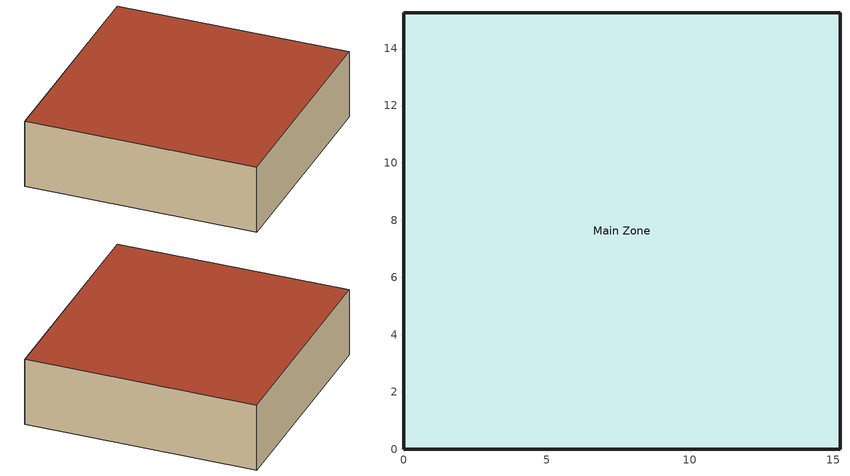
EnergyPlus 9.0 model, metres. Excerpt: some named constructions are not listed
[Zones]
Main Zone
 floor adiabatic (FLOOR): 15.24,0 0,0 0,15.24 15.24,15.24 z0
 wall outside (R13WALL): 0,0 15.24,0 15.24,15.24 0,15.24 0,0 z0:4.57
 roof outside (ROOF31): 0,15.24 0,0 15.24,0 15.24,15.24 z4.57
[Table:Lookup]
Mode4_TSA_lookup: Mode4_IndependentVariableList, Yes, 3.0176, -9999, 9999, Dimensionless, 15.4992, 15.4992, 15.4992, 15.52686, 15.52686, 15.52686, 15.55452, 15.55452, 15.55452, 15.4992, 15.4992, 15.4992, 15.52686, 15.52686, 15.52686, 15.55452, 15.55452, 15.55452, 15.4992, 15.4992, 15.4992, 15.52686, 15.52686, 15.52686, 15.55452, 15.55452, 15.55452, 15.4992, 15.4992, 15.4992, 15.52686, 15.52686, 15.52686, 15.55452, 15.55452, 15.55452, 15.4992, 15.4992, 15.4992, 15.52686, 15.52686, 15.52686, 15.55452, 15.55452, 15.55452, 15.4992, 15.4992, 15.4992, 15.52686, 15.52686, 15.52686, 15.55452, 15.55452, 15.55452, 15.4992, 15.4992, 15.4992, 15.52686, 15.52686, 15.52686, 15.55452, 15.55452, 15.55452, 15.4992, 15.4992, 15.4992, 15.52686, 15.52686, 15.52686, 15.55452, 15.55452, 15.55452, 15.4992, 15.4992, 15.4992, 15.52686, 15.52686, 15.52686, 15.55452, 15.55452, 15.55452, 15.50075, 15.50075, 15.50075, 15.52841, 15.52841, 15.52841, 15.55607, 15.55607, 15.55607, 15.50075, 15.50075, 15.50075, 15.52841, 15.52841, 15.52841, 15.55607, 15.55607, 15.55607, 15.50075, 15.50075, 15.50075, 15.52841, 15.52841, 15.52841, 15.55607, 15.55607, 15.55607, 15.50075, 15.50075, 15.50075, 15.52841, 15.52841, 15.52841, 15.55607, 15.55607, 15.55607, 15.50075, 15.50075, 15.50075, 15.52841, 15.52841, 15.52841, 15.55607, 15.55607, 15.55607, 15.50075, 15.50075, 15.50075, 15.52841, 15.52841, 15.52841, 15.55607, 15.55607, 15.55607, 15.50075, 15.50075, 15.50075, 15.52841, 15.52841, 15.52841, 15.55607, 15.55607, 15.55607, 15.50075, 15.50075, 15.50075, 15.52841, 15.52841, 15.52841, 15.55607, 15.55607, 15.55607, 15.50075, 15.50075, 15.50075, 15.52841, 15.52841, 15.52841, 15.55607, 15.55607, 15.55607, 15.5163, 15.5163, 15.5163, 15.54396, 15.54396, 15.54396, 15.57162, 15.57162, 15.57162, 15.5163, 15.5163, 15.5163, 15.54396, 15.54396, 15.54396, 15.57162, 15.57162, 15.57162, 15.5163, 15.5163, 15.5163, 15.54396, 15.54396, 15.54396, 15.57162, 15.57162, 15.57162, 15.5163, 15.5163, 15.5163, 15.54396, 15.54396, 15.54396, 15.57162, 15.57162, 15.57162, 15.5163, 15.5163, 15.5163, 15.54396, 15.54396, 15.54396, 15.57162, 15.57162, 15.57162, 15.5163, 15.5163, 15.5163, 15.54396, 15.54396, 15.54396, 15.57162, 15.57162, 15.57162, 15.5163, 15.5163, 15.5163, 15.54396, 15.54396, 15.54396, 15.57162, 15.57162, 15.57162, 15.5163, 15.5163, 15.5163, 15.54396, 15.54396, 15.54396, 15.57162, 15.57162, 15.57162, 15.5163, 15.5163, 15.5163, 15.54396, 15.54396, 15.54396, 15.57162, 15.57162, 15.57162, 15.51832, 15.51832, 15.51832, 15.54598, 15.54598, 15.54598, 15.57364, 15.57364, 15.57364, 15.51832, 15.51832, 15.51832, 15.54598, 15.54598, 15.54598, 15.57364, 15.57364, 15.57364, 15.51832, 15.51832, 15.51832, 15.54598, 15.54598, 15.54598, 15.57364, 15.57364, 15.57364, 15.51832, 15.51832, 15.51832, 15.54598, 15.54598, 15.54598, 15.57364, 15.57364, 15.57364, 15.51832, 15.51832, 15.51832, 15.54598, 15.54598, 15.54598, 15.57364, 15.57364, 15.57364, 15.51832, 15.51832, 15.51832, 15.54598, 15.54598, 15.54598, 15.57364, 15.57364, 15.57364, 15.51832, 15.51832, 15.51832, 15.54598, 15.54598, 15.54598, 15.57364, 15.57364, 15.57364, 15.51832, 15.51832, 15.51832, 15.54598, 15.54598, 15.54598, 15.57364, 15.57364, 15.57364, 15.51832, 15.51832, 15.51832, 15.54598, 15.54598, 15.54598, 15.57364, 15.57364, 15.57364, 15.53327, 15.53327, 15.53327, 15.56093, 15.56093, 15.56093, 15.58859, 15.58859, 15.58859, 15.53327, 15.53327, 15.53327, 15.56093, 15.56093, 15.56093, 15.58859, 15.58859, 15.58859, 15.53327, 15.53327, 15.53327, 15.56093, 15.56093, 15.56093, 15.58859, 15.58859, 15.58859, 15.53327, 15.53327, 15.53327, 15.56093, 15.56093, 15.56093, 15.58859, 15.58859, 15.58859, 15.53327, 15.53327, 15.53327, 15.56093, 15.56093, 15.56093, 15.58859, 15.58859, 15.58859, 15.53327, 15.53327, 15.53327, 15.56093, 15.56093, 15.56093, 15.58859, 15.58859, 15.58859, 15.53327, 15.53327, 15.53327, 15.56093, 15.56093, 15.56093, 15.58859, 15.58859, 15.58859, 15.53327, 15.53327, 15.53327, 15.56093, 15.56093, 15.56093, 15.58859, 15.58859, 15.58859, 15.53327, 15.53327, 15.53327, 15.56093, 15.56093, 15.56093, 15.58859, 15.58859, 15.58859, 15.53341, 15.53341, 15.53341, 15.56107, 15.56107, 15.56107, 15.58873, 15.58873, 15.58873, 15.53341, 15.53341, 15.53341, 15.56107, 15.56107, 15.56107, 15.58873, 15.58873, 15.58873, 15.53341, 15.53341, 15.53341, 15.56107, 15.56107, 15.56107, 15.58873, 15.58873, 15.58873, 15.53341, 15.53341, 15.53341, 15.56107, 15.56107, 15.56107, 15.58873, 15.58873, 15.58873, 15.53341, 15.53341, 15.53341, 15.56107, 15.56107, 15.56107, 15.58873, 15.58873, 15.58873, 15.53341, 15.53341, 15.53341, 15.56107, 15.56107, 15.56107, 15.58873, 15.58873, 15.58873, 15.53341, 15.53341, 15.53341, 15.56107, 15.56107, 15.56107, 15.58873, 15.58873, 15.58873, 15.53341, 15.53341, 15.53341, 15.56107, 15.56107, 15.56107, 15.58873, 15.58873, 15.58873, 15.53341, 15.53341, 15.53341, 15.56107, 15.56107, 15.56107, 15.58873, 15.58873, 15.58873, 19.64523, 19.64523, 19.64523, 19.67289, 19.67289, 19.67289, 19.70055, 19.70055, 19.70055, 19.64523, 19.64523, 19.64523, 19.67289, 19.67289, 19.67289, 19.70055, 19.70055, 19.70055, 19.64523, 19.64523, 19.64523, 19.67289, 19.67289, 19.67289, 19.70055, 19.70055, 19.70055, 19.64523, 19.64523, 19.64523, 19.67289, 19.67289, 19.67289, 19.70055, 19.70055, 19.70055, 19.64523, 19.64523, 19.64523, 19.67289, 19.67289, 19.67289, 19.70055, 19.70055, 19.70055, 19.64523, 19.64523, 19.64523, 19.67289, 19.67289, 19.67289, 19.70055, 19.70055, 19.70055, 19.64523, 19.64523, 19.64523, 19.67289, 19.67289, 19.67289, 19.70055, 19.70055, 19.70055, 19.64523, 19.64523, 19.64523, 19.67289, 19.67289, 19.67289, 19.70055, 19.70055, 19.70055, 19.64523, 19.64523, 19.64523, 19.67289, 19.67289, 19.67289, 19.70055, 19.70055, 19.70055, 19.64679, 19.64679, 19.64679, 19.67445, 19.67445, 19.67445, 19.70211, 19.70211, 19.70211, 19.64679, 19.64679, 19.64679, 19.67445, 19.67445, 19.67445, 19.70211, 19.70211, 19.70211, 19.64679, 19.64679, 19.64679, 19.67445, 19.67445, 19.67445, 19.70211, 19.70211, 19.70211, 19.64679, 19.64679, 19.64679, 19.67445, 19.67445, 19.67445, 19.70211, 19.70211, 19.70211, 19.64679, 19.64679, 19.64679, 19.67445, 19.67445, 19.67445, 19.70211, 19.70211, 19.70211, 19.64679, 19.64679, 19.64679, 19.67445, 19.67445, 19.67445, 19.70211, 19.70211, 19.70211, 19.64679, 19.64679, 19.64679, 19.67445, 19.67445, 19.67445, 19.70211, 19.70211, 19.70211, 19.64679, 19.64679, 19.64679, 19.67445, 19.67445, 19.67445, 19.70211, 19.70211, 19.70211, 19.64679, 19.64679, 19.64679, 19.67445, 19.67445, 19.67445, 19.70211, 19.70211, 19.70211, 19.66233, 19.66233, 19.66233, 19.68999, 19.68999, 19.68999, 19.71765, 19.71765, 19.71765, 19.66233, 19.66233, 19.66233, 19.68999, 19.68999, 19.68999, 19.71765, 19.71765, 19.71765, 19.66233, 19.66233, 19.66233, 19.68999, 19.68999, 19.68999, 19.71765, 19.71765, 19.71765, 19.66233, 19.66233, 19.66233, 19.68999, 19.68999, 19.68999, 19.71765, 19.71765, 19.71765, 19.66233, 19.66233, 19.66233, 19.68999, 19.68999, 19.68999, 19.71765, 19.71765, 19.71765, 19.66233, 19.66233, 19.66233, 19.68999, 19.68999, 19.68999, 19.71765, 19.71765, 19.71765, 19.66233, 19.66233, 19.66233, 19.68999, 19.68999, 19.68999, 19.71765, 19.71765, 19.71765, 19.66233, 19.66233, 19.66233, 19.68999, 19.68999, 19.68999, 19.71765, 19.71765, 19.71765, 19.66233, 19.66233, 19.66233, 19.68999, 19.68999, 19.68999, 19.71765, 19.71765, 19.71765, 19.66434, 19.66434, 19.66434, 19.692, 19.692, 19.692, 19.71966, 19.71966, 19.71966, 19.66434, 19.66434, 19.66434, 19.692, 19.692, 19.692, 19.71966, 19.71966, 19.71966, 19.66434, 19.66434, 19.66434, 19.692, 19.692, 19.692, 19.71966, 19.71966, 19.71966, 19.66434, 19.66434, 19.66434, 19.692, 19.692, 19.692, 19.71966, 19.71966, 19.71966, 19.66434, 19.66434, 19.66434, 19.692, 19.692, 19.692, 19.71966, 19.71966, 19.71966, 19.66434, 19.66434, 19.66434, 19.692, 19.692, 19.692, 19.71966, 19.71966, 19.71966, 19.66434, 19.66434, 19.66434, 19.692, 19.692, 19.692, 19.71966, 19.71966, 19.71966, 19.66434, 19.66434, 19.66434, 19.692, 19.692, 19.692, 19.71966, 19.71966, 19.71966, 19.66434, 19.66434, 19.66434, 19.692, 19.692, 19.692, 19.71966, 19.71966, 19.71966, 19.67929, 19.67929, 19.67929, 19.70695, 19.70695, 19.70695, 19.73461, 19.73461, 19.73461, 19.67929, 19.67929, 19.67929, 19.70695, 19.70695, 19.70695, 19.73461, 19.73461, 19.73461, 19.67929, 19.67929, 19.67929, 19.70695, 19.70695, 19.70695, 19.73461, 19.73461, 19.73461, 19.67929, 19.67929, 19.67929, 19.70695, 19.70695, 19.70695, 19.73461, 19.73461, 19.73461, 19.67929, 19.67929, 19.67929, 19.70695, 19.70695, 19.70695, 19.73461, 19.73461, 19.73461, 19.67929, 19.67929, 19.67929, 19.70695, 19.70695, 19.70695, 19.73461, 19.73461, 19.73461, 19.67929, 19.67929, 19.67929, 19.70695, 19.70695, 19.70695, 19.73461, 19.73461, 19.73461, 19.67929, 19.67929, 19.67929, 19.70695, 19.70695, 19.70695, 19.73461, 19.73461, 19.73461, 19.67929, 19.67929, 19.67929, 19.70695, 19.70695, 19.70695, 19.73461, 19.73461, 19.73461, 19.67943, 19.67943, 19.67943, 19.70709, 19.70709, 19.70709, 19.73476, 19.73476, 19.73476, 19.67943, 19.67943, 19.67943, 19.70709, 19.70709, 19.70709, 19.73476, 19.73476, 19.73476, 19.67943, 19.67943, 19.67943, 19.70709, 19.70709, 19.70709, 19.73476, 19.73476, 19.73476, 19.67943, 19.67943, 19.67943, 19.70709, 19.70709, 19.70709, 19.73476, 19.73476, 19.73476, 19.67943, 19.67943, 19.67943, 19.70709, 19.70709, 19.70709, 19.73476, 19.73476, 19.73476, 19.67943, 19.67943, 19.67943, 19.70709, 19.70709, 19.70709, 19.73476, 19.73476, 19.73476, 19.67943, 19.67943, 19.67943, 19.70709, 19.70709, 19.70709, 19.73476, 19.73476, 19.73476, 19.67943, 19.67943, 19.67943, 19.70709, 19.70709, 19.70709, 19.73476, 19.73476, 19.73476, 19.67943, 19.67943, 19.67943, 19.70709, 19.70709, 19.70709, 19.73476, 19.73476, 19.73476, 23.79127, 23.79127, 23.79127, 23.81893, 23.81893, 23.81893, 23.84659, 23.84659, 23.84659, 23.79127, 23.79127, 23.79127, 23.81893, 23.81893, 23.81893, 23.84659, 23.84659, 23.84659, 23.79127, 23.79127, 23.79127, 23.81893, 23.81893, 23.81893, 23.84659, 23.84659, 23.84659, 23.79127, 23.79127, 23.79127, 23.81893, 23.81893, 23.81893, 23.84659, 23.84659, 23.84659, 23.79127, 23.79127, 23.79127, 23.81893, 23.81893, 23.81893, 23.84659, 23.84659, 23.84659, 23.79127, 23.79127, 23.79127, 23.81893, 23.81893, 23.81893, 23.84659, 23.84659, 23.84659, 23.79127, 23.79127, 23.79127, 23.81893, 23.81893, 23.81893, 23.84659, 23.84659, 23.84659, 23.79127, 23.79127, 23.79127, 23.81893, 23.81893, 23.81893, 23.84659, 23.84659, 23.84659, 23.79127, 23.79127, 23.79127, 23.81893, 23.81893, 23.81893, 23.84659, 23.84659, 23.84659, 23.79283, 23.79283, 23.79283, 23.82049, 23.82049, 23.82049, 23.84815, 23.84815, 23.84815, 23.79283, 23.79283, 23.79283, 23.82049, 23.82049, 23.82049, 23.84815, 23.84815, 23.84815, 23.79283, 23.79283, 23.79283, 23.82049, 23.82049, 23.82049, 23.84815, 23.84815, 23.84815, 23.79283, 23.79283, 23.79283, 23.82049, 23.82049, 23.82049, 23.84815, 23.84815, 23.84815, 23.79283, 23.79283, 23.79283, 23.82049, 23.82049, 23.82049, 23.84815, 23.84815, 23.84815, 23.79283, 23.79283, 23.79283, 23.82049, 23.82049, 23.82049, 23.84815, 23.84815, 23.84815, 23.79283, 23.79283, 23.79283, 23.82049, 23.82049, 23.82049, 23.84815, 23.84815, 23.84815, 23.79283, 23.79283, 23.79283, 23.82049, 23.82049, 23.82049, 23.84815, 23.84815, 23.84815, 23.79283, 23.79283, 23.79283, 23.82049, 23.82049, 23.82049, 23.84815, 23.84815, 23.84815, 23.80836, 23.80836, 23.80836, 23.83602, 23.83602, 23.83602, 23.86369, 23.86369, 23.86369, 23.80836, 23.80836, 23.80836, 23.83602, 23.83602, 23.83602, 23.86369, 23.86369, 23.86369, 23.80836, 23.80836, 23.80836, 23.83602, 23.83602, 23.83602, 23.86369, 23.86369, 23.86369, 23.80836, 23.80836, 23.80836, 23.83602, 23.83602, 23.83602, 23.86369, 23.86369, 23.86369, 23.80836, 23.80836, 23.80836, 23.83602, 23.83602, 23.83602, 23.86369, 23.86369, 23.86369, 23.80836, 23.80836, 23.80836, 23.83602, 23.83602, 23.83602, 23.86369, 23.86369, 23.86369, 23.80836, 23.80836, 23.80836, 23.83602, 23.83602, 23.83602, 23.86369, 23.86369, 23.86369, 23.80836, 23.80836, 23.80836, 23.83602, 23.83602, 23.83602, 23.86369, 23.86369, 23.86369, 23.80836, 23.80836, 23.80836, 23.83602, 23.83602, 23.83602, 23.86369, 23.86369, 23.86369, 23.81037, 23.81037, 23.81037, 23.83803, 23.83803, 23.83803, 23.86569, 23.86569, 23.86569, 23.81037, 23.81037, 23.81037, 23.83803, 23.83803, 23.83803, 23.86569, 23.86569, 23.86569, 23.81037, 23.81037, 23.81037, 23.83803, 23.83803, 23.83803, 23.86569, 23.86569, 23.86569, 23.81037, 23.81037, 23.81037, 23.83803, 23.83803, 23.83803, 23.86569, 23.86569, 23.86569, 23.81037, 23.81037, 23.81037, 23.83803, 23.83803, 23.83803, 23.86569, 23.86569, 23.86569, 23.81037, 23.81037, 23.81037, 23.83803, 23.83803, 23.83803, 23.86569, 23.86569, 23.86569, 23.81037, 23.81037, 23.81037, 23.83803, 23.83803, 23.83803, 23.86569, 23.86569, 23.86569, 23.81037, 23.81037, 23.81037, 23.83803, 23.83803, 23.83803, 23.86569, 23.86569, 23.86569, 23.81037, 23.81037, 23.81037, 23.83803, 23.83803, 23.83803, 23.86569, 23.86569, 23.86569, 23.82533, 23.82533, 23.82533, 23.85299, 23.85299, 23.85299, 23.88065, 23.88065, 23.88065, 23.82533, 23.82533, 23.82533, 23.85299, 23.85299, 23.85299, 23.88065, 23.88065, 23.88065, 23.82533, 23.82533, 23.82533, 23.85299, 23.85299, 23.85299, 23.88065, 23.88065, 23.88065, 23.82533, 23.82533, 23.82533, 23.85299, 23.85299, 23.85299, 23.88065, 23.88065, 23.88065, 23.82533, 23.82533, 23.82533, 23.85299, 23.85299, 23.85299, 23.88065, 23.88065, 23.88065, 23.82533, 23.82533, 23.82533, 23.85299, 23.85299, 23.85299, 23.88065, 23.88065, 23.88065, 23.82533, 23.82533, 23.82533, 23.85299, 23.85299, 23.85299, 23.88065, 23.88065, 23.88065, 23.82533, 23.82533, 23.82533, 23.85299, 23.85299, 23.85299, 23.88065, 23.88065, 23.88065, 23.82533, 23.82533, 23.82533, 23.85299, 23.85299, 23.85299, 23.88065, 23.88065, 23.88065, 23.82547, 23.82547, 23.82547, 23.85313, 23.85313, 23.85313, 23.88079, 23.88079, 23.88079, 23.82547, 23.82547, 23.82547, 23.85313, 23.85313, 23.85313, 23.88079, 23.88079, 23.88079, 23.82547, 23.82547, 23.82547, 23.85313, 23.85313, 23.85313, 23.88079, 23.88079, 23.88079, 23.82547, 23.82547, 23.82547, 23.85313, 23.85313, 23.85313, 23.88079, 23.88079, 23.88079, 23.82547, 23.82547, 23.82547, 23.85313, 23.85313, 23.85313, 23.88079, 23.88079, 23.88079, 23.82547, 23.82547, 23.82547, 23.85313, 23.85313, 23.85313, 23.88079, 23.88079, 23.88079, 23.82547, 23.82547, 23.82547, 23.85313, 23.85313, 23.85313, 23.88079, 23.88079, 23.88079, 23.82547, 23.82547, 23.82547, 23.85313, 23.85313, 23.85313, 23.88079, 23.88079, 23.88079, 23.82547, 23.82547, 23.82547, 23.85313, 23.85313, 23.85313, 23.88079, 23.88079, 23.88079
Mode4_wSA_lookup: Mode4_IndependentVariableList, Yes, 3.0176, -9999, 9999, Dimensionless, 0.00482, 0.00482, 0.00482, 0.00482, 0.00482, 0.00482, 0.00482, 0.00482, 0.00482, 0.00482, 0.00482, 0.00482, 0.00482, 0.00482, 0.00482, 0.00482, 0.00482, 0.00482, 0.00482, 0.00482, 0.00482, 0.00482, 0.00482, 0.00482, 0.00482, 0.00482, 0.00482, 0.00482, 0.00482, 0.00482, 0.00482, 0.00482, 0.00482, 0.00482, 0.00482, 0.00482, 0.00482, 0.00482, 0.00482, 0.00482, 0.00482, 0.00482, 0.00482, 0.00482, 0.00482, 0.00482, 0.00482, 0.00482, 0.00482, 0.00482, 0.00482, 0.00482, 0.00482, 0.00482, 0.00482, 0.00482, 0.00482, 0.00482, 0.00482, 0.00482, 0.00482, 0.00482, 0.00482, 0.00482, 0.00482, 0.00482, 0.00482, 0.00482, 0.00482, 0.00482, 0.00482, 0.00482, 0.00482, 0.00482, 0.00482, 0.00482, 0.00482, 0.00482, 0.00482, 0.00482, 0.00482, 0.00516, 0.00516, 0.00516, 0.00516, 0.00516, 0.00516, 0.00516, 0.00516, 0.00516, 0.00516, 0.00516, 0.00516, 0.00516, 0.00516, 0.00516, 0.00516, 0.00516, 0.00516, 0.00516, 0.00516, 0.00516, 0.00516, 0.00516, 0.00516, 0.00516, 0.00516, 0.00516, 0.00516, 0.00516, 0.00516, 0.00516, 0.00516, 0.00516, 0.00516, 0.00516, 0.00516, 0.00516, 0.00516, 0.00516, 0.00516, 0.00516, 0.00516, 0.00516, 0.00516, 0.00516, 0.00516, 0.00516, 0.00516, 0.00516, 0.00516, 0.00516, 0.00516, 0.00516, 0.00516, 0.00516, 0.00516, 0.00516, 0.00516, 0.00516, 0.00516, 0.00516, 0.00516, 0.00516, 0.00516, 0.00516, 0.00516, 0.00516, 0.00516, 0.00516, 0.00516, 0.00516, 0.00516, 0.00516, 0.00516, 0.00516, 0.00516, 0.00516, 0.00516, 0.00516, 0.00516, 0.00516, 0.00857, 0.00857, 0.00857, 0.00857, 0.00857, 0.00857, 0.00857, 0.00857, 0.00857, 0.00857, 0.00857, 0.00857, 0.00857, 0.00857, 0.00857, 0.00857, 0.00857, 0.00857, 0.00857, 0.00857, 0.00857, 0.00857, 0.00857, 0.00857, 0.00857, 0.00857, 0.00857, 0.00857, 0.00857, 0.00857, 0.00857, 0.00857, 0.00857, 0.00857, 0.00857, 0.00857, 0.00857, 0.00857, 0.00857, 0.00857, 0.00857, 0.00857, 0.00857, 0.00857, 0.00857, 0.00857, 0.00857, 0.00857, 0.00857, 0.00857, 0.00857, 0.00857, 0.00857, 0.00857, 0.00857, 0.00857, 0.00857, 0.00857, 0.00857, 0.00857, 0.00857, 0.00857, 0.00857, 0.00857, 0.00857, 0.00857, 0.00857, 0.00857, 0.00857, 0.00857, 0.00857, 0.00857, 0.00857, 0.00857, 0.00857, 0.00857, 0.00857, 0.00857, 0.00857, 0.00857, 0.00857, 0.00901, 0.00901, 0.00901, 0.00901, 0.00901, 0.00901, 0.00901, 0.00901, 0.00901, 0.00901, 0.00901, 0.00901, 0.00901, 0.00901, 0.00901, 0.00901, 0.00901, 0.00901, 0.00901, 0.00901, 0.00901, 0.00901, 0.00901, 0.00901, 0.00901, 0.00901, 0.00901, 0.00901, 0.00901, 0.00901, 0.00901, 0.00901, 0.00901, 0.00901, 0.00901, 0.00901, 0.00901, 0.00901, 0.00901, 0.00901, 0.00901, 0.00901, 0.00901, 0.00901, 0.00901, 0.00901, 0.00901, 0.00901, 0.00901, 0.00901, 0.00901, 0.00901, 0.00901, 0.00901, 0.00901, 0.00901, 0.00901, 0.00901, 0.00901, 0.00901, 0.00901, 0.00901, 0.00901, 0.00901, 0.00901, 0.00901, 0.00901, 0.00901, 0.00901, 0.00901, 0.00901, 0.00901, 0.00901, 0.00901, 0.00901, 0.00901, 0.00901, 0.00901, 0.00901, 0.00901, 0.00901, 0.01229, 0.01229, 0.01229, 0.01229, 0.01229, 0.01229, 0.01229, 0.01229, 0.01229, 0.01229, 0.01229, 0.01229, 0.01229, 0.01229, 0.01229, 0.01229, 0.01229, 0.01229, 0.01229, 0.01229, 0.01229, 0.01229, 0.01229, 0.01229, 0.01229, 0.01229, 0.01229, 0.01229, 0.01229, 0.01229, 0.01229, 0.01229, 0.01229, 0.01229, 0.01229, 0.01229, 0.01229, 0.01229, 0.01229, 0.01229, 0.01229, 0.01229, 0.01229, 0.01229, 0.01229, 0.01229, 0.01229, 0.01229, 0.01229, 0.01229, 0.01229, 0.01229, 0.01229, 0.01229, 0.01229, 0.01229, 0.01229, 0.01229, 0.01229, 0.01229, 0.01229, 0.01229, 0.01229, 0.01229, 0.01229, 0.01229, 0.01229, 0.01229, 0.01229, 0.01229, 0.01229, 0.01229, 0.01229, 0.01229, 0.01229, 0.01229, 0.01229, 0.01229, 0.01229, 0.01229, 0.01229, 0.01232, 0.01232, 0.01232, 0.01232, 0.01232, 0.01232, 0.01232, 0.01232, 0.01232, 0.01232, 0.01232, 0.01232, 0.01232, 0.01232, 0.01232, 0.01232, 0.01232, 0.01232, 0.01232, 0.01232, 0.01232, 0.01232, 0.01232, 0.01232, 0.01232, 0.01232, 0.01232, 0.01232, 0.01232, 0.01232, 0.01232, 0.01232, 0.01232, 0.01232, 0.01232, 0.01232, 0.01232, 0.01232, 0.01232, 0.01232, 0.01232, 0.01232, 0.01232, 0.01232, 0.01232, 0.01232, 0.01232, 0.01232, 0.01232, 0.01232, 0.01232, 0.01232, 0.01232, 0.01232, 0.01232, 0.01232, 0.01232, 0.01232, 0.01232, 0.01232, 0.01232, 0.01232, 0.01232, 0.01232, 0.01232, 0.01232, 0.01232, 0.01232, 0.01232, 0.01232, 0.01232, 0.01232, 0.01232, 0.01232, 0.01232, 0.01232, 0.01232, 0.01232, 0.01232, 0.01232, 0.01232, 0.00482, 0.00482, 0.00482, 0.00482, 0.00482, 0.00482, 0.00482, 0.00482, 0.00482, 0.00482, 0.00482, 0.00482, 0.00482, 0.00482, 0.00482, 0.00482, 0.00482, 0.00482, 0.00482, 0.00482, 0.00482, 0.00482, 0.00482, 0.00482, 0.00482, 0.00482, 0.00482, 0.00482, 0.00482, 0.00482, 0.00482, 0.00482, 0.00482, 0.00482, 0.00482, 0.00482, 0.00482, 0.00482, 0.00482, 0.00482, 0.00482, 0.00482, 0.00482, 0.00482, 0.00482, 0.00482, 0.00482, 0.00482, 0.00482, 0.00482, 0.00482, 0.00482, 0.00482, 0.00482, 0.00482, 0.00482, 0.00482, 0.00482, 0.00482, 0.00482, 0.00482, 0.00482, 0.00482, 0.00482, 0.00482, 0.00482, 0.00482, 0.00482, 0.00482, 0.00482, 0.00482, 0.00482, 0.00482, 0.00482, 0.00482, 0.00482, 0.00482, 0.00482, 0.00482, 0.00482, 0.00482, 0.00516, 0.00516, 0.00516, 0.00516, 0.00516, 0.00516, 0.00516, 0.00516, 0.00516, 0.00516, 0.00516, 0.00516, 0.00516, 0.00516, 0.00516, 0.00516, 0.00516, 0.00516, 0.00516, 0.00516, 0.00516, 0.00516, 0.00516, 0.00516, 0.00516, 0.00516, 0.00516, 0.00516, 0.00516, 0.00516, 0.00516, 0.00516, 0.00516, 0.00516, 0.00516, 0.00516, 0.00516, 0.00516, 0.00516, 0.00516, 0.00516, 0.00516, 0.00516, 0.00516, 0.00516, 0.00516, 0.00516, 0.00516, 0.00516, 0.00516, 0.00516, 0.00516, 0.00516, 0.00516, 0.00516, 0.00516, 0.00516, 0.00516, 0.00516, 0.00516, 0.00516, 0.00516, 0.00516, 0.00516, 0.00516, 0.00516, 0.00516, 0.00516, 0.00516, 0.00516, 0.00516, 0.00516, 0.00516, 0.00516, 0.00516, 0.00516, 0.00516, 0.00516, 0.00516, 0.00516, 0.00516, 0.00857, 0.00857, 0.00857, 0.00857, 0.00857, 0.00857, 0.00857, 0.00857, 0.00857, 0.00857, 0.00857, 0.00857, 0.00857, 0.00857, 0.00857, 0.00857, 0.00857, 0.00857, 0.00857, 0.00857, 0.00857, 0.00857, 0.00857, 0.00857, 0.00857, 0.00857, 0.00857, 0.00857, 0.00857, 0.00857, 0.00857, 0.00857, 0.00857, 0.00857, 0.00857, 0.00857, 0.00857, 0.00857, 0.00857, 0.00857, 0.00857, 0.00857, 0.00857, 0.00857, 0.00857, 0.00857, 0.00857, 0.00857, 0.00857, 0.00857, 0.00857, 0.00857, 0.00857, 0.00857, 0.00857, 0.00857, 0.00857, 0.00857, 0.00857, 0.00857, 0.00857, 0.00857, 0.00857, 0.00857, 0.00857, 0.00857, 0.00857, 0.00857, 0.00857, 0.00857, 0.00857, 0.00857, 0.00857, 0.00857, 0.00857, 0.00857, 0.00857, 0.00857, 0.00857, 0.00857, 0.00857, 0.00901, 0.00901, 0.00901, 0.00901, 0.00901, 0.00901, 0.00901, 0.00901, 0.00901, 0.00901, 0.00901, 0.00901, 0.00901, 0.00901, 0.00901, 0.00901, 0.00901, 0.00901, 0.00901, 0.00901, 0.00901, 0.00901, 0.00901, 0.00901, 0.00901, 0.00901, 0.00901, 0.00901, 0.00901, 0.00901, 0.00901, 0.00901, 0.00901, 0.00901, 0.00901, 0.00901, 0.00901, 0.00901, 0.00901, 0.00901, 0.00901, 0.00901, 0.00901, 0.00901, 0.00901, 0.00901, 0.00901, 0.00901, 0.00901, 0.00901, 0.00901, 0.00901, 0.00901, 0.00901, 0.00901, 0.00901, 0.00901, 0.00901, 0.00901, 0.00901, 0.00901, 0.00901, 0.00901, 0.00901, 0.00901, 0.00901, 0.00901, 0.00901, 0.00901, 0.00901, 0.00901, 0.00901, 0.00901, 0.00901, 0.00901, 0.00901, 0.00901, 0.00901, 0.00901, 0.00901, 0.00901, 0.01229, 0.01229, 0.01229, 0.01229, 0.01229, 0.01229, 0.01229, 0.01229, 0.01229, 0.01229, 0.01229, 0.01229, 0.01229, 0.01229, 0.01229, 0.01229, 0.01229, 0.01229, 0.01229, 0.01229, 0.01229, 0.01229, 0.01229, 0.01229, 0.01229, 0.01229, 0.01229, 0.01229, 0.01229, 0.01229, 0.01229, 0.01229, 0.01229, 0.01229, 0.01229, 0.01229, 0.01229, 0.01229, 0.01229, 0.01229, 0.01229, 0.01229, 0.01229, 0.01229, 0.01229, 0.01229, 0.01229, 0.01229, 0.01229, 0.01229, 0.01229, 0.01229, 0.01229, 0.01229, 0.01229, 0.01229, 0.01229, 0.01229, 0.01229, 0.01229, 0.01229, 0.01229, 0.01229, 0.01229, 0.01229, 0.01229, 0.01229, 0.01229, 0.01229, 0.01229, 0.01229, 0.01229, 0.01229, 0.01229, 0.01229, 0.01229, 0.01229, 0.01229, 0.01229, 0.01229, 0.01229, 0.01232, 0.01232, 0.01232, 0.01232, 0.01232, 0.01232, 0.01232, 0.01232, 0.01232, 0.01232, 0.01232, 0.01232, 0.01232, 0.01232, 0.01232, 0.01232, 0.01232, 0.01232, 0.01232, 0.01232, 0.01232, 0.01232, 0.01232, 0.01232, 0.01232, 0.01232, 0.01232, 0.01232, 0.01232, 0.01232, 0.01232, 0.01232, 0.01232, 0.01232, 0.01232, 0.01232, 0.01232, 0.01232, 0.01232, 0.01232, 0.01232, 0.01232, 0.01232, 0.01232, 0.01232, 0.01232, 0.01232, 0.01232, 0.01232, 0.01232, 0.01232, 0.01232, 0.01232, 0.01232, 0.01232, 0.01232, 0.01232, 0.01232, 0.01232, 0.01232, 0.01232, 0.01232, 0.01232, 0.01232, 0.01232, 0.01232, 0.01232, 0.01232, 0.01232, 0.01232, 0.01232, 0.01232, 0.01232, 0.01232, 0.01232, 0.01232, 0.01232, 0.01232, 0.01232, 0.01232, 0.01232, 0.00482, 0.00482, 0.00482, 0.00482, 0.00482, 0.00482, 0.00482, 0.00482, 0.00482, 0.00482, 0.00482, 0.00482, 0.00482, 0.00482, 0.00482, 0.00482, 0.00482, 0.00482, 0.00482, 0.00482, 0.00482, 0.00482, 0.00482, 0.00482, 0.00482, 0.00482, 0.00482, 0.00482, 0.00482, 0.00482, 0.00482, 0.00482, 0.00482, 0.00482, 0.00482, 0.00482, 0.00482, 0.00482, 0.00482, 0.00482, 0.00482, 0.00482, 0.00482, 0.00482, 0.00482, 0.00482, 0.00482, 0.00482, 0.00482, 0.00482, 0.00482, 0.00482, 0.00482, 0.00482, 0.00482, 0.00482, 0.00482, 0.00482, 0.00482, 0.00482, 0.00482, 0.00482, 0.00482, 0.00482, 0.00482, 0.00482, 0.00482, 0.00482, 0.00482, 0.00482, 0.00482, 0.00482, 0.00482, 0.00482, 0.00482, 0.00482, 0.00482, 0.00482, 0.00482, 0.00482, 0.00482, 0.00516, 0.00516, 0.00516, 0.00516, 0.00516, 0.00516, 0.00516, 0.00516, 0.00516, 0.00516, 0.00516, 0.00516, 0.00516, 0.00516, 0.00516, 0.00516, 0.00516, 0.00516, 0.00516, 0.00516, 0.00516, 0.00516, 0.00516, 0.00516, 0.00516, 0.00516, 0.00516, 0.00516, 0.00516, 0.00516, 0.00516, 0.00516, 0.00516, 0.00516, 0.00516, 0.00516, 0.00516, 0.00516, 0.00516, 0.00516, 0.00516, 0.00516, 0.00516, 0.00516, 0.00516, 0.00516, 0.00516, 0.00516, 0.00516, 0.00516, 0.00516, 0.00516, 0.00516, 0.00516, 0.00516, 0.00516, 0.00516, 0.00516, 0.00516, 0.00516, 0.00516, 0.00516, 0.00516, 0.00516, 0.00516, 0.00516, 0.00516, 0.00516, 0.00516, 0.00516, 0.00516, 0.00516, 0.00516, 0.00516, 0.00516, 0.00516, 0.00516, 0.00516, 0.00516, 0.00516, 0.00516, 0.00857, 0.00857, 0.00857, 0.00857, 0.00857, 0.00857, 0.00857, 0.00857, 0.00857, 0.00857, 0.00857, 0.00857, 0.00857, 0.00857, 0.00857, 0.00857, 0.00857, 0.00857, 0.00857, 0.00857, 0.00857, 0.00857, 0.00857, 0.00857, 0.00857, 0.00857, 0.00857, 0.00857, 0.00857, 0.00857, 0.00857, 0.00857, 0.00857, 0.00857, 0.00857, 0.00857, 0.00857, 0.00857, 0.00857, 0.00857, 0.00857, 0.00857, 0.00857, 0.00857, 0.00857, 0.00857, 0.00857, 0.00857, 0.00857, 0.00857, 0.00857, 0.00857, 0.00857, 0.00857, 0.00857, 0.00857, 0.00857, 0.00857, 0.00857, 0.00857, 0.00857, 0.00857, 0.00857, 0.00857, 0.00857, 0.00857, 0.00857, 0.00857, 0.00857, 0.00857, 0.00857, 0.00857, 0.00857, 0.00857, 0.00857, 0.00857, 0.00857, 0.00857, 0.00857, 0.00857, 0.00857, 0.00901, 0.00901, 0.00901, 0.00901, 0.00901, 0.00901, 0.00901, 0.00901, 0.00901, 0.00901, 0.00901, 0.00901, 0.00901, 0.00901, 0.00901, 0.00901, 0.00901, 0.00901, 0.00901, 0.00901, 0.00901, 0.00901, 0.00901, 0.00901, 0.00901, 0.00901, 0.00901, 0.00901, 0.00901, 0.00901, 0.00901, 0.00901, 0.00901, 0.00901, 0.00901, 0.00901, 0.00901, 0.00901, 0.00901, 0.00901, 0.00901, 0.00901, 0.00901, 0.00901, 0.00901, 0.00901, 0.00901, 0.00901, 0.00901, 0.00901, 0.00901, 0.00901, 0.00901, 0.00901, 0.00901, 0.00901, 0.00901, 0.00901, 0.00901, 0.00901, 0.00901, 0.00901, 0.00901, 0.00901, 0.00901, 0.00901, 0.00901, 0.00901, 0.00901, 0.00901, 0.00901, 0.00901, 0.00901, 0.00901, 0.00901, 0.00901, 0.00901, 0.00901, 0.00901, 0.00901, 0.00901, 0.01229, 0.01229, 0.01229, 0.01229, 0.01229, 0.01229, 0.01229, 0.01229, 0.01229, 0.01229, 0.01229, 0.01229, 0.01229, 0.01229, 0.01229, 0.01229, 0.01229, 0.01229, 0.01229, 0.01229, 0.01229, 0.01229, 0.01229, 0.01229, 0.01229, 0.01229, 0.01229, 0.01229, 0.01229, 0.01229, 0.01229, 0.01229, 0.01229, 0.01229, 0.01229, 0.01229, 0.01229, 0.01229, 0.01229, 0.01229, 0.01229, 0.01229, 0.01229, 0.01229, 0.01229, 0.01229, 0.01229, 0.01229, 0.01229, 0.01229, 0.01229, 0.01229, 0.01229, 0.01229, 0.01229, 0.01229, 0.01229, 0.01229, 0.01229, 0.01229, 0.01229, 0.01229, 0.01229, 0.01229, 0.01229, 0.01229, 0.01229, 0.01229, 0.01229, 0.01229, 0.01229, 0.01229, 0.01229, 0.01229, 0.01229, 0.01229, 0.01229, 0.01229, 0.01229, 0.01229, 0.01229, 0.01232, 0.01232, 0.01232, 0.01232, 0.01232, 0.01232, 0.01232, 0.01232, 0.01232, 0.01232, 0.01232, 0.01232, 0.01232, 0.01232, 0.01232, 0.01232, 0.01232, 0.01232, 0.01232, 0.01232, 0.01232, 0.01232, 0.01232, 0.01232, 0.01232, 0.01232, 0.01232, 0.01232, 0.01232, 0.01232, 0.01232, 0.01232, 0.01232, 0.01232, 0.01232, 0.01232, 0.01232, 0.01232, 0.01232, 0.01232, 0.01232, 0.01232, 0.01232, 0.01232, 0.01232, 0.01232, 0.01232, 0.01232, 0.01232, 0.01232, 0.01232, 0.01232, 0.01232, 0.01232, 0.01232, 0.01232, 0.01232, 0.01232, 0.01232, 0.01232, 0.01232, 0.01232, 0.01232, 0.01232, 0.01232, 0.01232, 0.01232, 0.01232, 0.01232, 0.01232, 0.01232, 0.01232, 0.01232, 0.01232, 0.01232, 0.01232, 0.01232, 0.01232, 0.01232, 0.01232, 0.01232
Mode4_Power_lookup: Mode4_IndependentVariableList, Yes, 3.0176, -9999, 9999, Dimensionless, 3.33755, 3.33755, 3.33755, 3.29664, 3.29664, 3.29664, 3.25573, 3.25573, 3.25573, 3.33755, 3.33755, 3.33755, 3.29664, 3.29664, 3.29664, 3.25573, 3.25573, 3.25573, 3.33755, 3.33755, 3.33755, 3.29664, 3.29664, 3.29664, 3.25573, 3.25573, 3.25573, 3.33755, 3.33755, 3.33755, 3.29664, 3.29664, 3.29664, 3.25573, 3.25573, 3.25573, 3.33755, 3.33755, 3.33755, 3.29664, 3.29664, 3.29664, 3.25573, 3.25573, 3.25573, 3.33755, 3.33755, 3.33755, 3.29664, 3.29664, 3.29664, 3.25573, 3.25573, 3.25573, 3.33755, 3.33755, 3.33755, 3.29664, 3.29664, 3.29664, 3.25573, 3.25573, 3.25573, 3.33755, 3.33755, 3.33755, 3.29664, 3.29664, 3.29664, 3.25573, 3.25573, 3.25573, 3.33755, 3.33755, 3.33755, 3.29664, 3.29664, 3.29664, 3.25573, 3.25573, 3.25573, 3.33798, 3.33798, 3.33798, 3.29707, 3.29707, 3.29707, 3.25616, 3.25616, 3.25616, 3.33798, 3.33798, 3.33798, 3.29707, 3.29707, 3.29707, 3.25616, 3.25616, 3.25616, 3.33798, 3.33798, 3.33798, 3.29707, 3.29707, 3.29707, 3.25616, 3.25616, 3.25616, 3.33798, 3.33798, 3.33798, 3.29707, 3.29707, 3.29707, 3.25616, 3.25616, 3.25616, 3.33798, 3.33798, 3.33798, 3.29707, 3.29707, 3.29707, 3.25616, 3.25616, 3.25616, 3.33798, 3.33798, 3.33798, 3.29707, 3.29707, 3.29707, 3.25616, 3.25616, 3.25616, 3.33798, 3.33798, 3.33798, 3.29707, 3.29707, 3.29707, 3.25616, 3.25616, 3.25616, 3.33798, 3.33798, 3.33798, 3.29707, 3.29707, 3.29707, 3.25616, 3.25616, 3.25616, 3.33798, 3.33798, 3.33798, 3.29707, 3.29707, 3.29707, 3.25616, 3.25616, 3.25616, 3.34235, 3.34235, 3.34235, 3.30144, 3.30144, 3.30144, 3.26054, 3.26054, 3.26054, 3.34235, 3.34235, 3.34235, 3.30144, 3.30144, 3.30144, 3.26054, 3.26054, 3.26054, 3.34235, 3.34235, 3.34235, 3.30144, 3.30144, 3.30144, 3.26054, 3.26054, 3.26054, 3.34235, 3.34235, 3.34235, 3.30144, 3.30144, 3.30144, 3.26054, 3.26054, 3.26054, 3.34235, 3.34235, 3.34235, 3.30144, 3.30144, 3.30144, 3.26054, 3.26054, 3.26054, 3.34235, 3.34235, 3.34235, 3.30144, 3.30144, 3.30144, 3.26054, 3.26054, 3.26054, 3.34235, 3.34235, 3.34235, 3.30144, 3.30144, 3.30144, 3.26054, 3.26054, 3.26054, 3.34235, 3.34235, 3.34235, 3.30144, 3.30144, 3.30144, 3.26054, 3.26054, 3.26054, 3.34235, 3.34235, 3.34235, 3.30144, 3.30144, 3.30144, 3.26054, 3.26054, 3.26054, 3.34292, 3.34292, 3.34292, 3.30201, 3.30201, 3.30201, 3.2611, 3.2611, 3.2611, 3.34292, 3.34292, 3.34292, 3.30201, 3.30201, 3.30201, 3.2611, 3.2611, 3.2611, 3.34292, 3.34292, 3.34292, 3.30201, 3.30201, 3.30201, 3.2611, 3.2611, 3.2611, 3.34292, 3.34292, 3.34292, 3.30201, 3.30201, 3.30201, 3.2611, 3.2611, 3.2611, 3.34292, 3.34292, 3.34292, 3.30201, 3.30201, 3.30201, 3.2611, 3.2611, 3.2611, 3.34292, 3.34292, 3.34292, 3.30201, 3.30201, 3.30201, 3.2611, 3.2611, 3.2611, 3.34292, 3.34292, 3.34292, 3.30201, 3.30201, 3.30201, 3.2611, 3.2611, 3.2611, 3.34292, 3.34292, 3.34292, 3.30201, 3.30201, 3.30201, 3.2611, 3.2611, 3.2611, 3.34292, 3.34292, 3.34292, 3.30201, 3.30201, 3.30201, 3.2611, 3.2611, 3.2611, 3.34712, 3.34712, 3.34712, 3.30621, 3.30621, 3.30621, 3.2653, 3.2653, 3.2653, 3.34712, 3.34712, 3.34712, 3.30621, 3.30621, 3.30621, 3.2653, 3.2653, 3.2653, 3.34712, 3.34712, 3.34712, 3.30621, 3.30621, 3.30621, 3.2653, 3.2653, 3.2653, 3.34712, 3.34712, 3.34712, 3.30621, 3.30621, 3.30621, 3.2653, 3.2653, 3.2653, 3.34712, 3.34712, 3.34712, 3.30621, 3.30621, 3.30621, 3.2653, 3.2653, 3.2653, 3.34712, 3.34712, 3.34712, 3.30621, 3.30621, 3.30621, 3.2653, 3.2653, 3.2653, 3.34712, 3.34712, 3.34712, 3.30621, 3.30621, 3.30621, 3.2653, 3.2653, 3.2653, 3.34712, 3.34712, 3.34712, 3.30621, 3.30621, 3.30621, 3.2653, 3.2653, 3.2653, 3.34712, 3.34712, 3.34712, 3.30621, 3.30621, 3.30621, 3.2653, 3.2653, 3.2653, 3.34716, 3.34716, 3.34716, 3.30625, 3.30625, 3.30625, 3.26534, 3.26534, 3.26534, 3.34716, 3.34716, 3.34716, 3.30625, 3.30625, 3.30625, 3.26534, 3.26534, 3.26534, 3.34716, 3.34716, 3.34716, 3.30625, 3.30625, 3.30625, 3.26534, 3.26534, 3.26534, 3.34716, 3.34716, 3.34716, 3.30625, 3.30625, 3.30625, 3.26534, 3.26534, 3.26534, 3.34716, 3.34716, 3.34716, 3.30625, 3.30625, 3.30625, 3.26534, 3.26534, 3.26534, 3.34716, 3.34716, 3.34716, 3.30625, 3.30625, 3.30625, 3.26534, 3.26534, 3.26534, 3.34716, 3.34716, 3.34716, 3.30625, 3.30625, 3.30625, 3.26534, 3.26534, 3.26534, 3.34716, 3.34716, 3.34716, 3.30625, 3.30625, 3.30625, 3.26534, 3.26534, 3.26534, 3.34716, 3.34716, 3.34716, 3.30625, 3.30625, 3.30625, 3.26534, 3.26534, 3.26534, 3.31254, 3.31254, 3.31254, 3.27163, 3.27163, 3.27163, 3.23072, 3.23072, 3.23072, 3.31254, 3.31254, 3.31254, 3.27163, 3.27163, 3.27163, 3.23072, 3.23072, 3.23072, 3.31254, 3.31254, 3.31254, 3.27163, 3.27163, 3.27163, 3.23072, 3.23072, 3.23072, 3.31254, 3.31254, 3.31254, 3.27163, 3.27163, 3.27163, 3.23072, 3.23072, 3.23072, 3.31254, 3.31254, 3.31254, 3.27163, 3.27163, 3.27163, 3.23072, 3.23072, 3.23072, 3.31254, 3.31254, 3.31254, 3.27163, 3.27163, 3.27163, 3.23072, 3.23072, 3.23072, 3.31254, 3.31254, 3.31254, 3.27163, 3.27163, 3.27163, 3.23072, 3.23072, 3.23072, 3.31254, 3.31254, 3.31254, 3.27163, 3.27163, 3.27163, 3.23072, 3.23072, 3.23072, 3.31254, 3.31254, 3.31254, 3.27163, 3.27163, 3.27163, 3.23072, 3.23072, 3.23072, 3.31298, 3.31298, 3.31298, 3.27207, 3.27207, 3.27207, 3.23116, 3.23116, 3.23116, 3.31298, 3.31298, 3.31298, 3.27207, 3.27207, 3.27207, 3.23116, 3.23116, 3.23116, 3.31298, 3.31298, 3.31298, 3.27207, 3.27207, 3.27207, 3.23116, 3.23116, 3.23116, 3.31298, 3.31298, 3.31298, 3.27207, 3.27207, 3.27207, 3.23116, 3.23116, 3.23116, 3.31298, 3.31298, 3.31298, 3.27207, 3.27207, 3.27207, 3.23116, 3.23116, 3.23116, 3.31298, 3.31298, 3.31298, 3.27207, 3.27207, 3.27207, 3.23116, 3.23116, 3.23116, 3.31298, 3.31298, 3.31298, 3.27207, 3.27207, 3.27207, 3.23116, 3.23116, 3.23116, 3.31298, 3.31298, 3.31298, 3.27207, 3.27207, 3.27207, 3.23116, 3.23116, 3.23116, 3.31298, 3.31298, 3.31298, 3.27207, 3.27207, 3.27207, 3.23116, 3.23116, 3.23116, 3.31735, 3.31735, 3.31735, 3.27644, 3.27644, 3.27644, 3.23553, 3.23553, 3.23553, 3.31735, 3.31735, 3.31735, 3.27644, 3.27644, 3.27644, 3.23553, 3.23553, 3.23553, 3.31735, 3.31735, 3.31735, 3.27644, 3.27644, 3.27644, 3.23553, 3.23553, 3.23553, 3.31735, 3.31735, 3.31735, 3.27644, 3.27644, 3.27644, 3.23553, 3.23553, 3.23553, 3.31735, 3.31735, 3.31735, 3.27644, 3.27644, 3.27644, 3.23553, 3.23553, 3.23553, 3.31735, 3.31735, 3.31735, 3.27644, 3.27644, 3.27644, 3.23553, 3.23553, 3.23553, 3.31735, 3.31735, 3.31735, 3.27644, 3.27644, 3.27644, 3.23553, 3.23553, 3.23553, 3.31735, 3.31735, 3.31735, 3.27644, 3.27644, 3.27644, 3.23553, 3.23553, 3.23553, 3.31735, 3.31735, 3.31735, 3.27644, 3.27644, 3.27644, 3.23553, 3.23553, 3.23553, 3.31791, 3.31791, 3.31791, 3.277, 3.277, 3.277, 3.2361, 3.2361, 3.2361, 3.31791, 3.31791, 3.31791, 3.277, 3.277, 3.277, 3.2361, 3.2361, 3.2361, 3.31791, 3.31791, 3.31791, 3.277, 3.277, 3.277, 3.2361, 3.2361, 3.2361, 3.31791, 3.31791, 3.31791, 3.277, 3.277, 3.277, 3.2361, 3.2361, 3.2361, 3.31791, 3.31791, 3.31791, 3.277, 3.277, 3.277, 3.2361, 3.2361, 3.2361, 3.31791, 3.31791, 3.31791, 3.277, 3.277, 3.277, 3.2361, 3.2361, 3.2361, 3.31791, 3.31791, 3.31791, 3.277, 3.277, 3.277, 3.2361, 3.2361, 3.2361, 3.31791, 3.31791, 3.31791, 3.277, 3.277, 3.277, 3.2361, 3.2361, 3.2361, 3.31791, 3.31791, 3.31791, 3.277, 3.277, 3.277, 3.2361, 3.2361, 3.2361, 3.32212, 3.32212, 3.32212, 3.28121, 3.28121, 3.28121, 3.2403, 3.2403, 3.2403, 3.32212, 3.32212, 3.32212, 3.28121, 3.28121, 3.28121, 3.2403, 3.2403, 3.2403, 3.32212, 3.32212, 3.32212, 3.28121, 3.28121, 3.28121, 3.2403, 3.2403, 3.2403, 3.32212, 3.32212, 3.32212, 3.28121, 3.28121, 3.28121, 3.2403, 3.2403, 3.2403, 3.32212, 3.32212, 3.32212, 3.28121, 3.28121, 3.28121, 3.2403, 3.2403, 3.2403, 3.32212, 3.32212, 3.32212, 3.28121, 3.28121, 3.28121, 3.2403, 3.2403, 3.2403, 3.32212, 3.32212, 3.32212, 3.28121, 3.28121, 3.28121, 3.2403, 3.2403, 3.2403, 3.32212, 3.32212, 3.32212, 3.28121, 3.28121, 3.28121, 3.2403, 3.2403, 3.2403, 3.32212, 3.32212, 3.32212, 3.28121, 3.28121, 3.28121, 3.2403, 3.2403, 3.2403, 3.32216, 3.32216, 3.32216, 3.28125, 3.28125, 3.28125, 3.24034, 3.24034, 3.24034, 3.32216, 3.32216, 3.32216, 3.28125, 3.28125, 3.28125, 3.24034, 3.24034, 3.24034, 3.32216, 3.32216, 3.32216, 3.28125, 3.28125, 3.28125, 3.24034, 3.24034, 3.24034, 3.32216, 3.32216, 3.32216, 3.28125, 3.28125, 3.28125, 3.24034, 3.24034, 3.24034, 3.32216, 3.32216, 3.32216, 3.28125, 3.28125, 3.28125, 3.24034, 3.24034, 3.24034, 3.32216, 3.32216, 3.32216, 3.28125, 3.28125, 3.28125, 3.24034, 3.24034, 3.24034, 3.32216, 3.32216, 3.32216, 3.28125, 3.28125, 3.28125, 3.24034, 3.24034, 3.24034, 3.32216, 3.32216, 3.32216, 3.28125, 3.28125, 3.28125, 3.24034, 3.24034, 3.24034, 3.32216, 3.32216, 3.32216, 3.28125, 3.28125, 3.28125, 3.24034, 3.24034, 3.24034, 3.28754, 3.28754, 3.28754, 3.24663, 3.24663, 3.24663, 3.20572, 3.20572, 3.20572, 3.28754, 3.28754, 3.28754, 3.24663, 3.24663, 3.24663, 3.20572, 3.20572, 3.20572, 3.28754, 3.28754, 3.28754, 3.24663, 3.24663, 3.24663, 3.20572, 3.20572, 3.20572, 3.28754, 3.28754, 3.28754, 3.24663, 3.24663, 3.24663, 3.20572, 3.20572, 3.20572, 3.28754, 3.28754, 3.28754, 3.24663, 3.24663, 3.24663, 3.20572, 3.20572, 3.20572, 3.28754, 3.28754, 3.28754, 3.24663, 3.24663, 3.24663, 3.20572, 3.20572, 3.20572, 3.28754, 3.28754, 3.28754, 3.24663, 3.24663, 3.24663, 3.20572, 3.20572, 3.20572, 3.28754, 3.28754, 3.28754, 3.24663, 3.24663, 3.24663, 3.20572, 3.20572, 3.20572, 3.28754, 3.28754, 3.28754, 3.24663, 3.24663, 3.24663, 3.20572, 3.20572, 3.20572, 3.28798, 3.28798, 3.28798, 3.24707, 3.24707, 3.24707, 3.20616, 3.20616, 3.20616, 3.28798, 3.28798, 3.28798, 3.24707, 3.24707, 3.24707, 3.20616, 3.20616, 3.20616, 3.28798, 3.28798, 3.28798, 3.24707, 3.24707, 3.24707, 3.20616, 3.20616, 3.20616, 3.28798, 3.28798, 3.28798, 3.24707, 3.24707, 3.24707, 3.20616, 3.20616, 3.20616, 3.28798, 3.28798, 3.28798, 3.24707, 3.24707, 3.24707, 3.20616, 3.20616, 3.20616, 3.28798, 3.28798, 3.28798, 3.24707, 3.24707, 3.24707, 3.20616, 3.20616, 3.20616, 3.28798, 3.28798, 3.28798, 3.24707, 3.24707, 3.24707, 3.20616, 3.20616, 3.20616, 3.28798, 3.28798, 3.28798, 3.24707, 3.24707, 3.24707, 3.20616, 3.20616, 3.20616, 3.28798, 3.28798, 3.28798, 3.24707, 3.24707, 3.24707, 3.20616, 3.20616, 3.20616, 3.29235, 3.29235, 3.29235, 3.25144, 3.25144, 3.25144, 3.21053, 3.21053, 3.21053, 3.29235, 3.29235, 3.29235, 3.25144, 3.25144, 3.25144, 3.21053, 3.21053, 3.21053, 3.29235, 3.29235, 3.29235, 3.25144, 3.25144, 3.25144, 3.21053, 3.21053, 3.21053, 3.29235, 3.29235, 3.29235, 3.25144, 3.25144, 3.25144, 3.21053, 3.21053, 3.21053, 3.29235, 3.29235, 3.29235, 3.25144, 3.25144, 3.25144, 3.21053, 3.21053, 3.21053, 3.29235, 3.29235, 3.29235, 3.25144, 3.25144, 3.25144, 3.21053, 3.21053, 3.21053, 3.29235, 3.29235, 3.29235, 3.25144, 3.25144, 3.25144, 3.21053, 3.21053, 3.21053, 3.29235, 3.29235, 3.29235, 3.25144, 3.25144, 3.25144, 3.21053, 3.21053, 3.21053, 3.29235, 3.29235, 3.29235, 3.25144, 3.25144, 3.25144, 3.21053, 3.21053, 3.21053, 3.29291, 3.29291, 3.29291, 3.252, 3.252, 3.252, 3.21109, 3.21109, 3.21109, 3.29291, 3.29291, 3.29291, 3.252, 3.252, 3.252, 3.21109, 3.21109, 3.21109, 3.29291, 3.29291, 3.29291, 3.252, 3.252, 3.252, 3.21109, 3.21109, 3.21109, 3.29291, 3.29291, 3.29291, 3.252, 3.252, 3.252, 3.21109, 3.21109, 3.21109, 3.29291, 3.29291, 3.29291, 3.252, 3.252, 3.252, 3.21109, 3.21109, 3.21109, 3.29291, 3.29291, 3.29291, 3.252, 3.252, 3.252, 3.21109, 3.21109, 3.21109, 3.29291, 3.29291, 3.29291, 3.252, 3.252, 3.252, 3.21109, 3.21109, 3.21109, 3.29291, 3.29291, 3.29291, 3.252, 3.252, 3.252, 3.21109, 3.21109, 3.21109, 3.29291, 3.29291, 3.29291, 3.252, 3.252, 3.252, 3.21109, 3.21109, 3.21109, 3.29711, 3.29711, 3.29711, 3.2562, 3.2562, 3.2562, 3.21529, 3.21529, 3.21529, 3.29711, 3.29711, 3.29711, 3.2562, 3.2562, 3.2562, 3.21529, 3.21529, 3.21529, 3.29711, 3.29711, 3.29711, 3.2562, 3.2562, 3.2562, 3.21529, 3.21529, 3.21529, 3.29711, 3.29711, 3.29711, 3.2562, 3.2562, 3.2562, 3.21529, 3.21529, 3.21529, 3.29711, 3.29711, 3.29711, 3.2562, 3.2562, 3.2562, 3.21529, 3.21529, 3.21529, 3.29711, 3.29711, 3.29711, 3.2562, 3.2562, 3.2562, 3.21529, 3.21529, 3.21529, 3.29711, 3.29711, 3.29711, 3.2562, 3.2562, 3.2562, 3.21529, 3.21529, 3.21529, 3.29711, 3.29711, 3.29711, 3.2562, 3.2562, 3.2562, 3.21529, 3.21529, 3.21529, 3.29711, 3.29711, 3.29711, 3.2562, 3.2562, 3.2562, 3.21529, 3.21529, 3.21529, 3.29715, 3.29715, 3.29715, 3.25624, 3.25624, 3.25624, 3.21533, 3.21533, 3.21533, 3.29715, 3.29715, 3.29715, 3.25624, 3.25624, 3.25624, 3.21533, 3.21533, 3.21533, 3.29715, 3.29715, 3.29715, 3.25624, 3.25624, 3.25624, 3.21533, 3.21533, 3.21533, 3.29715, 3.29715, 3.29715, 3.25624, 3.25624, 3.25624, 3.21533, 3.21533, 3.21533, 3.29715, 3.29715, 3.29715, 3.25624, 3.25624, 3.25624, 3.21533, 3.21533, 3.21533, 3.29715, 3.29715, 3.29715, 3.25624, 3.25624, 3.25624, 3.21533, 3.21533, 3.21533, 3.29715, 3.29715, 3.29715, 3.25624, 3.25624, 3.25624, 3.21533, 3.21533, 3.21533, 3.29715, 3.29715, 3.29715, 3.25624, 3.25624, 3.25624, 3.21533, 3.21533, 3.21533, 3.29715, 3.29715, 3.29715, 3.25624, 3.25624, 3.25624, 3.21533, 3.21533, 3.21533
